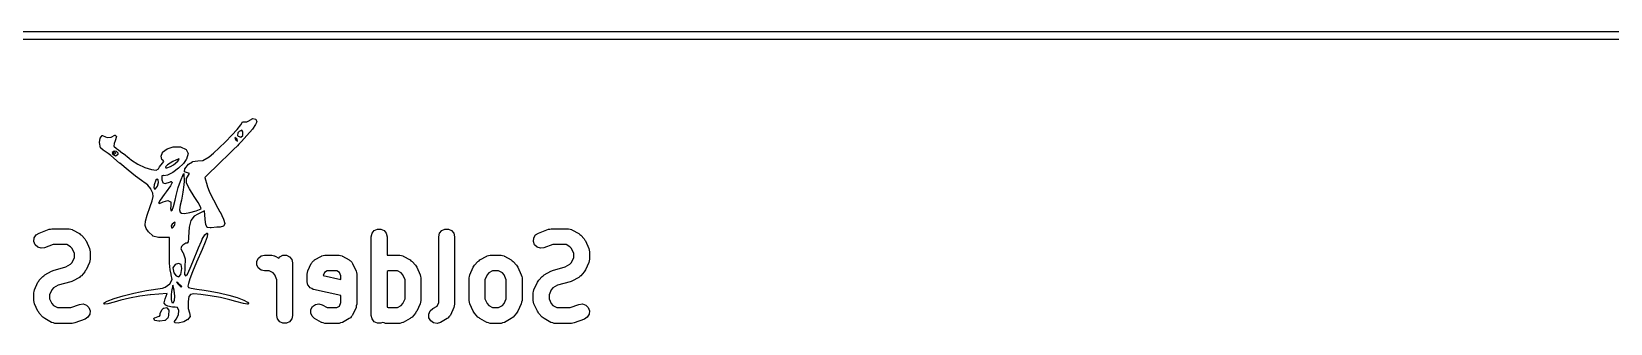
# Model space of a CAD drawing. Extents: x 68 to 230, y -98 to -51.
# Drawn here: x 150.28 to 190.39, y -58.6 to -51.2 of the extents above; entities that cross this region are included whole.
import ezdxf

# ---------------------------------------------------------------- set-up
doc = ezdxf.new("R2010")
doc.units = 0
doc.layers.add('BLACK', color=7, linetype='CONTINUOUS')

msp = doc.modelspace()

# ---------------------------------------------------------------- linework, layer by layer
at = {"layer": 'BLACK', "linetype": 'CONTINUOUS'}
for p, q in [((147.2, -51.2), (152.7, -51.2)), ((152.7, -51.2), (223.7, -51.2)), ((152.7, -51.4), (147.2, -51.4)), ((223.7, -51.4), (152.7, -51.4)), ((155.371, -53.83), (155.506, -53.6817)), ((155.506, -53.6817), (155.601, -53.5676)), ((155.558, -53.7333), (155.526, -53.7704)), ((155.622, -53.7052), (155.558, -53.7333)), ((155.601, -53.5676), (155.636, -53.5068)), ((155.652, -53.7462), (155.622, -53.7052)), ((155.636, -53.5068), (155.645, -53.4885)), ((155.645, -53.4885), (155.646, -53.4879)), ((155.646, -53.4871), (155.647, -53.4867)), ((155.646, -53.4879), (155.646, -53.4871)), ((155.647, -53.4867), (155.648, -53.486)), ((155.648, -53.486), (155.649, -53.486)), ((155.649, -53.486), (155.65, -53.4857)), ((155.65, -53.4857), (155.715, -53.4867)), ((155.715, -53.4867), (155.715, -53.4869)), ((155.715, -53.4869), (155.715, -53.4868)), ((155.715, -53.4868), (155.75, -53.4932)), ((155.75, -53.4932), (155.82, -53.4597)), ((155.893, -53.6719), (155.755, -53.8344)), ((155.82, -53.4597), (155.827, -53.4503)), ((155.827, -53.4497), (155.828, -53.4488)), ((155.827, -53.4503), (155.827, -53.4497)), ((155.828, -53.4488), (155.902, -53.4051)), ((155.973, -53.5615), (155.893, -53.6716)), ((155.893, -53.6716), (155.893, -53.6717)), ((155.893, -53.6717), (155.893, -53.6719)), ((155.902, -53.4051), (155.903, -53.4049)), ((155.903, -53.4049), (155.905, -53.4045)), ((155.905, -53.4045), (155.977, -53.4193)), ((156.004, -53.4922), (155.973, -53.5607)), ((155.973, -53.5607), (155.973, -53.561)), ((155.973, -53.561), (155.973, -53.5615)), ((155.977, -53.4193), (155.978, -53.4196)), ((155.978, -53.4196), (155.979, -53.4196)), ((155.979, -53.4196), (155.979, -53.4206)), ((155.979, -53.4206), (155.981, -53.4214)), ((155.981, -53.4214), (155.981, -53.422)), ((155.981, -53.422), (155.981, -53.4225)), ((155.981, -53.4225), (156.005, -53.4885)), ((156.005, -53.4903), (156.004, -53.4922)), ((156.005, -53.4885), (156.005, -53.4903)), ((152.006, -54.0147), (152.026, -53.9062)), ((152.006, -54.0157), (152.006, -54.0147)), ((152.006, -54.0166), (152.006, -54.0157)), ((152.033, -54.1501), (152.006, -54.0166)), ((152.026, -53.9062), (152.027, -53.9053)), ((152.027, -53.9041), (152.078, -53.8381)), ((152.027, -53.9053), (152.027, -53.9041)), ((152.078, -53.8381), (152.079, -53.8375)), ((152.079, -53.8375), (152.08, -53.8366)), ((152.08, -53.8365), (152.081, -53.8362)), ((152.08, -53.8366), (152.08, -53.8365)), ((152.081, -53.8362), (152.082, -53.8365)), ((152.082, -53.8365), (152.084, -53.8365)), ((152.084, -53.8365), (152.163, -53.8681)), ((152.163, -53.8681), (152.164, -53.8684)), ((152.164, -53.8684), (152.164, -53.8684)), ((152.164, -53.8684), (152.203, -53.8908)), ((152.203, -53.8908), (152.307, -53.8763)), ((152.307, -53.8763), (152.4, -53.8309)), ((152.378, -54.0364), (152.374, -54.1111)), ((152.374, -54.1111), (152.437, -54.1653)), ((152.404, -53.9727), (152.378, -54.0364)), ((152.4, -53.8309), (152.401, -53.8308)), ((152.401, -53.8308), (152.402, -53.8304)), ((152.402, -53.8304), (152.403, -53.8307)), ((152.403, -53.8307), (152.404, -53.8307)), ((152.404, -53.8307), (152.405, -53.8313)), ((152.439, -53.8642), (152.404, -53.9724)), ((152.404, -53.9724), (152.404, -53.9725)), ((152.404, -53.9725), (152.404, -53.9727)), ((152.405, -53.8313), (152.406, -53.8316)), ((152.406, -53.8316), (152.438, -53.8588)), ((152.438, -53.8588), (152.438, -53.8597)), ((152.438, -53.8597), (152.439, -53.8603)), ((152.439, -53.8603), (152.439, -53.8613)), ((152.439, -53.8613), (152.44, -53.8622)), ((152.44, -53.8622), (152.439, -53.8632)), ((152.439, -53.8632), (152.439, -53.8642)), ((153.726, -54.1744), (153.883, -54.1234)), ((153.883, -54.1234), (153.884, -54.1235)), ((153.884, -54.1235), (153.885, -54.1232)), ((153.885, -54.1232), (154.054, -54.1246)), ((154.054, -54.1246), (154.054, -54.1248)), ((154.054, -54.1248), (154.055, -54.1247)), ((154.055, -54.1247), (154.064, -54.1266)), ((154.064, -54.1266), (154.064, -54.1268)), ((154.064, -54.1268), (154.065, -54.1268)), ((154.065, -54.1268), (154.209, -54.1879)), ((155.053, -54.1524), (155.214, -53.9933)), ((155.214, -53.9933), (155.371, -53.83)), ((155.514, -54.0971), (155.413, -54.1953)), ((155.494, -53.9241), (155.448, -53.8892)), ((155.448, -53.8892), (155.448, -53.8895)), ((155.448, -53.8895), (155.46, -53.9341)), ((155.46, -53.9341), (155.47, -53.9484)), ((155.47, -53.9484), (155.515, -53.9833)), ((155.504, -53.9384), (155.494, -53.9241)), ((155.516, -53.983), (155.504, -53.9384)), ((155.55, -54.0606), (155.514, -54.097)), ((155.514, -54.097), (155.514, -54.097)), ((155.514, -54.097), (155.514, -54.0971)), ((155.515, -53.9833), (155.516, -53.983)), ((155.526, -53.7704), (155.517, -53.835)), ((155.517, -53.835), (155.535, -53.8574)), ((155.535, -53.8574), (155.602, -53.8781)), ((155.615, -53.9891), (155.55, -54.0604)), ((155.55, -54.0604), (155.55, -54.0605)), ((155.55, -54.0605), (155.55, -54.0606)), ((155.602, -53.8781), (155.653, -53.8343)), ((155.75, -53.8399), (155.615, -53.9891)), ((155.615, -53.9891), (155.615, -53.9891)), ((155.653, -53.8343), (155.652, -53.7462)), ((155.755, -53.8346), (155.75, -53.8399)), ((155.75, -53.8399), (155.75, -53.8399)), ((155.755, -53.8344), (155.755, -53.8345)), ((155.755, -53.8345), (155.755, -53.8346)), ((152.034, -54.1515), (152.033, -54.1501)), ((152.035, -54.1529), (152.034, -54.1515)), ((152.099, -54.2087), (152.035, -54.1529)), ((152.1, -54.2088), (152.099, -54.2087)), ((152.1, -54.2091), (152.1, -54.2088)), ((152.23, -54.2925), (152.1, -54.2091)), ((152.294, -54.3425), (152.23, -54.2925)), ((152.521, -54.5366), (152.294, -54.3425)), ((152.382, -54.2334), (152.333, -54.2665)), ((152.333, -54.2665), (152.348, -54.3222)), ((152.348, -54.3222), (152.412, -54.3524)), ((152.355, -54.2802), (152.356, -54.2767)), ((152.356, -54.2837), (152.355, -54.2802)), ((152.356, -54.2767), (152.383, -54.2502)), ((152.383, -54.3102), (152.356, -54.2837)), ((152.356, -54.2837), (152.356, -54.2837)), ((152.438, -54.2399), (152.382, -54.2334)), ((152.383, -54.2502), (152.386, -54.2487)), ((152.386, -54.3117), (152.383, -54.3102)), ((152.383, -54.3102), (152.383, -54.3102)), ((152.386, -54.2487), (152.39, -54.2502)), ((152.39, -54.3102), (152.386, -54.3117)), ((152.39, -54.2502), (152.39, -54.2502)), ((152.39, -54.2502), (152.39, -54.2502)), ((152.39, -54.2502), (152.416, -54.2767)), ((152.416, -54.2837), (152.39, -54.3102)), ((152.412, -54.3524), (152.484, -54.3091)), ((152.416, -54.2767), (152.418, -54.2802)), ((152.417, -54.282), (152.416, -54.2837)), ((152.418, -54.2802), (152.417, -54.282)), ((152.437, -54.1653), (152.489, -54.1997)), ((152.487, -54.2868), (152.438, -54.2399)), ((152.484, -54.3091), (152.487, -54.2868)), ((152.489, -54.1997), (152.489, -54.1999)), ((152.489, -54.1999), (152.489, -54.1999)), ((152.489, -54.1999), (152.597, -54.281)), ((152.522, -54.5366), (152.521, -54.5366)), ((152.521, -54.5366), (152.521, -54.5366)), ((152.738, -54.716), (152.522, -54.5366)), ((152.597, -54.281), (152.615, -54.295)), ((152.615, -54.295), (152.615, -54.2951)), ((152.615, -54.2951), (152.616, -54.2951)), ((152.616, -54.2951), (152.76, -54.413)), ((152.76, -54.413), (152.819, -54.4592)), ((152.819, -54.4592), (152.986, -54.5636)), ((153.533, -54.635), (153.608, -54.5408)), ((153.572, -54.3591), (153.609, -54.2646)), ((153.572, -54.3607), (153.572, -54.3591)), ((153.572, -54.3623), (153.572, -54.3607)), ((153.596, -54.4475), (153.572, -54.3623)), ((153.597, -54.449), (153.596, -54.4475)), ((153.598, -54.4505), (153.597, -54.449)), ((153.63, -54.469), (153.598, -54.4505)), ((153.608, -54.5408), (153.642, -54.4943)), ((153.609, -54.2646), (153.61, -54.2637)), ((153.61, -54.2637), (153.611, -54.2625)), ((153.611, -54.2625), (153.724, -54.1752)), ((153.642, -54.4943), (153.63, -54.469)), ((153.724, -54.1752), (153.725, -54.1749)), ((153.725, -54.1749), (153.726, -54.1744)), ((153.868, -54.5), (153.734, -54.5806)), ((154.025, -54.4249), (153.868, -54.5)), ((153.887, -54.5824), (153.998, -54.4858)), ((153.998, -54.4858), (154.033, -54.4337)), ((154.143, -54.5438), (154.018, -54.6656)), ((154.033, -54.4337), (154.025, -54.4249)), ((154.144, -54.5434), (154.143, -54.5438)), ((154.212, -54.4487), (154.144, -54.5432)), ((154.144, -54.5432), (154.144, -54.5434)), ((154.209, -54.1879), (154.21, -54.1892)), ((154.21, -54.1892), (154.212, -54.1904)), ((154.212, -54.1904), (154.259, -54.2938)), ((154.213, -54.4473), (154.212, -54.4479)), ((154.212, -54.4479), (154.212, -54.4487)), ((154.217, -54.4347), (154.213, -54.4473)), ((154.26, -54.2974), (154.217, -54.4347)), ((154.259, -54.2938), (154.259, -54.2956)), ((154.259, -54.2956), (154.26, -54.2974)), ((154.274, -54.5666), (154.37, -54.5013)), ((154.37, -54.5013), (154.371, -54.5011)), ((154.371, -54.5011), (154.372, -54.5005)), ((154.372, -54.5005), (154.506, -54.4832)), ((154.506, -54.4832), (154.634, -54.4689)), ((154.506, -54.4832), (154.506, -54.4832)), ((154.506, -54.4832), (154.506, -54.4832)), ((154.634, -54.4689), (154.795, -54.3801)), ((155.095, -54.5034), (154.681, -54.9025)), ((154.795, -54.3801), (154.907, -54.2881)), ((154.907, -54.2881), (155.053, -54.1524)), ((155.268, -54.3364), (155.095, -54.5034)), ((155.095, -54.5034), (155.095, -54.5034)), ((155.095, -54.5034), (155.095, -54.5034)), ((155.413, -54.1953), (155.268, -54.3364)), ((155.268, -54.3364), (155.268, -54.3364)), ((155.268, -54.3364), (155.268, -54.3364)), ((155.413, -54.1953), (155.413, -54.1953)), ((155.413, -54.1953), (155.413, -54.1953)), ((152.738, -54.7161), (152.738, -54.716)), ((152.927, -54.8686), (152.738, -54.7161)), ((152.738, -54.7161), (152.738, -54.7161)), ((153.075, -54.982), (152.927, -54.8686)), ((152.927, -54.8686), (152.927, -54.8686)), ((152.927, -54.8686), (152.927, -54.8686)), ((152.986, -54.5636), (153.164, -54.6468)), ((153.164, -54.6468), (153.328, -54.7)), ((153.328, -54.7), (153.45, -54.7142)), ((153.476, -54.9448), (153.442, -54.9723)), ((153.45, -54.7142), (153.508, -54.6822)), ((153.498, -54.9583), (153.476, -54.9448)), ((153.508, -54.6822), (153.532, -54.6358)), ((153.532, -54.6355), (153.533, -54.635)), ((153.532, -54.6358), (153.532, -54.6355)), ((153.593, -54.8614), (153.592, -54.9471)), ((153.592, -54.9471), (153.593, -54.9591)), ((153.639, -54.854), (153.593, -54.8614)), ((153.644, -54.8558), (153.639, -54.854)), ((153.646, -54.8558), (153.644, -54.8558)), ((153.647, -54.8561), (153.646, -54.8558)), ((153.738, -54.8437), (153.647, -54.8561)), ((153.734, -54.5806), (153.688, -54.6343)), ((153.688, -54.6343), (153.69, -54.6613)), ((153.69, -54.6613), (153.718, -54.66)), ((153.718, -54.66), (153.814, -54.6222)), ((153.739, -54.8432), (153.738, -54.8437)), ((153.74, -54.8431), (153.739, -54.8432)), ((153.873, -54.773), (153.74, -54.8431)), ((153.814, -54.6222), (153.887, -54.5824)), ((154.017, -54.666), (153.873, -54.7726)), ((153.873, -54.7726), (153.873, -54.7727)), ((153.873, -54.7727), (153.873, -54.773)), ((154.018, -54.6656), (154.017, -54.6657)), ((154.017, -54.6657), (154.017, -54.666)), ((154.065, -54.9926), (154.146, -54.8074)), ((154.146, -54.8067), (154.147, -54.8059)), ((154.146, -54.8074), (154.146, -54.8067)), ((154.147, -54.8059), (154.148, -54.8055)), ((154.148, -54.8055), (154.148, -54.8047)), ((154.148, -54.8047), (154.149, -54.8047)), ((154.149, -54.8047), (154.15, -54.8044)), ((154.15, -54.8044), (154.151, -54.8048)), ((154.151, -54.8048), (154.152, -54.8048)), ((154.152, -54.8048), (154.153, -54.8055)), ((154.153, -54.8055), (154.154, -54.8058)), ((154.154, -54.8058), (154.154, -54.8068)), ((154.154, -54.8068), (154.155, -54.8075)), ((154.155, -54.8075), (154.155, -54.8085)), ((154.155, -54.8085), (154.155, -54.8093)), ((154.155, -54.8093), (154.158, -54.9945)), ((154.165, -54.7572), (154.174, -54.6843)), ((154.166, -54.7586), (154.165, -54.7572)), ((154.166, -54.7601), (154.166, -54.7586)), ((154.166, -54.7604), (154.166, -54.7601)), ((154.166, -54.7609), (154.166, -54.7604)), ((154.168, -54.7616), (154.166, -54.7609)), ((154.169, -54.7626), (154.168, -54.7616)), ((154.247, -54.7877), (154.169, -54.7626)), ((154.174, -54.6843), (154.175, -54.683)), ((154.175, -54.6816), (154.274, -54.5675)), ((154.175, -54.683), (154.175, -54.6816)), ((154.217, -54.9325), (154.218, -54.9311)), ((154.223, -55.0412), (154.217, -54.9325)), ((154.218, -54.9297), (154.271, -54.8438)), ((154.218, -54.9311), (154.218, -54.9297)), ((154.248, -54.7878), (154.247, -54.7877)), ((154.247, -54.7877), (154.247, -54.7877)), ((154.299, -54.8004), (154.248, -54.7878)), ((154.271, -54.8437), (154.299, -54.8004)), ((154.271, -54.8438), (154.271, -54.8437)), ((154.271, -54.8438), (154.271, -54.8438)), ((154.274, -54.5672), (154.274, -54.5666)), ((154.274, -54.5675), (154.274, -54.5672)), ((154.681, -54.9025), (154.741, -55.1031)), ((153.075, -54.9821), (153.075, -54.982)), ((153.075, -54.982), (153.075, -54.982)), ((153.166, -55.0441), (153.075, -54.9821)), ((153.167, -55.0442), (153.166, -55.0441)), ((153.167, -55.0445), (153.167, -55.0442)), ((153.185, -55.0522), (153.167, -55.0445)), ((153.238, -55.093), (153.185, -55.0522)), ((153.309, -55.193), (153.238, -55.093)), ((153.315, -55.2027), (153.309, -55.193)), ((153.361, -55.2966), (153.315, -55.2027)), ((153.372, -55.3804), (153.361, -55.2966)), ((153.399, -55.0885), (153.388, -55.1629)), ((153.388, -55.1629), (153.413, -55.2002)), ((153.442, -54.9723), (153.399, -55.0885)), ((153.413, -55.2002), (153.431, -55.1936)), ((153.431, -55.1936), (153.481, -55.1242)), ((153.481, -55.1242), (153.509, -55.027)), ((153.509, -55.027), (153.498, -54.9583)), ((153.648, -55.3327), (153.546, -55.4784)), ((153.593, -54.9591), (153.616, -55.0257)), ((153.616, -55.0257), (153.616, -55.0257)), ((153.616, -55.0257), (153.62, -55.0373)), ((153.62, -55.0373), (153.681, -55.0519)), ((153.699, -55.2649), (153.648, -55.3327)), ((153.681, -55.0519), (153.809, -55.0109)), ((153.81, -55.1116), (153.699, -55.2648)), ((153.699, -55.2648), (153.699, -55.2648)), ((153.699, -55.2648), (153.699, -55.2649)), ((153.809, -55.0109), (153.821, -55.0069)), ((153.852, -55.0296), (153.81, -55.1109)), ((153.81, -55.1109), (153.81, -55.1112)), ((153.81, -55.1112), (153.81, -55.1116)), ((153.821, -55.0069), (153.822, -55.0069)), ((153.822, -55.0069), (153.822, -55.0067)), ((153.822, -55.0067), (153.824, -55.007)), ((153.824, -55.007), (153.825, -55.0072)), ((153.825, -55.0072), (153.825, -55.0074)), ((153.825, -55.0074), (153.826, -55.0074)), ((153.826, -55.0074), (153.85, -55.0231)), ((153.85, -55.0231), (153.851, -55.0245)), ((153.851, -55.0245), (153.852, -55.0258)), ((153.852, -55.0258), (153.852, -55.026)), ((153.852, -55.026), (153.852, -55.0262)), ((153.852, -55.0262), (153.852, -55.0279)), ((153.852, -55.0279), (153.852, -55.0296)), ((153.953, -55.3602), (154.008, -55.1537)), ((154.008, -55.1534), (154.065, -54.9929)), ((154.008, -55.1536), (154.008, -55.1534)), ((154.008, -55.1537), (154.008, -55.1536)), ((154.065, -54.9928), (154.065, -54.9926)), ((154.065, -54.9929), (154.065, -54.9928)), ((154.128, -55.2785), (154.088, -55.4815)), ((154.153, -55.0852), (154.128, -55.2781)), ((154.128, -55.2781), (154.128, -55.2783)), ((154.128, -55.2783), (154.128, -55.2785)), ((154.158, -54.9948), (154.153, -55.0848)), ((154.153, -55.0848), (154.153, -55.085)), ((154.153, -55.085), (154.153, -55.0852)), ((154.158, -54.9945), (154.157, -54.9947)), ((154.157, -54.9947), (154.158, -54.9948)), ((154.223, -55.0421), (154.223, -55.0412)), ((154.223, -55.043), (154.223, -55.0421)), ((154.292, -55.1929), (154.223, -55.043)), ((154.292, -55.1932), (154.292, -55.1929)), ((154.292, -55.1935), (154.292, -55.1932)), ((154.416, -55.3839), (154.292, -55.1935)), ((154.741, -55.1031), (154.745, -55.117)), ((154.745, -55.117), (154.807, -55.271)), ((154.807, -55.271), (154.904, -55.4708)), ((153.219, -55.8593), (153.298, -55.6349)), ((153.298, -55.6349), (153.347, -55.4937)), ((153.298, -55.6349), (153.298, -55.6349)), ((153.347, -55.4937), (153.372, -55.3804)), ((153.546, -55.4784), (153.512, -55.5499)), ((153.512, -55.5499), (153.534, -55.5608)), ((153.534, -55.5608), (153.624, -55.521)), ((153.624, -55.521), (153.625, -55.5208)), ((153.624, -55.521), (153.624, -55.521)), ((153.625, -55.5208), (153.741, -55.4862)), ((153.741, -55.4862), (153.742, -55.4864)), ((153.742, -55.4864), (153.744, -55.4865)), ((153.744, -55.4865), (153.816, -55.5234)), ((153.82, -55.6304), (153.811, -55.6876)), ((153.811, -55.6876), (153.833, -55.7471)), ((153.816, -55.5234), (153.817, -55.524)), ((153.817, -55.524), (153.818, -55.5243)), ((153.818, -55.5243), (153.818, -55.5254)), ((153.818, -55.5254), (153.819, -55.5263)), ((153.819, -55.5263), (153.819, -55.5271)), ((153.819, -55.5271), (153.819, -55.5278)), ((153.819, -55.5278), (153.82, -55.6295)), ((153.82, -55.6295), (153.82, -55.6299)), ((153.82, -55.6299), (153.82, -55.6304)), ((153.833, -55.7471), (153.853, -55.7327)), ((153.853, -55.7327), (153.891, -55.6363)), ((153.891, -55.6363), (153.928, -55.4806)), ((153.928, -55.4806), (153.953, -55.3604)), ((153.953, -55.3603), (153.953, -55.3602)), ((153.953, -55.3604), (153.953, -55.3603)), ((154.06, -55.6047), (154.042, -55.7222)), ((154.042, -55.7222), (154.054, -55.7802)), ((154.088, -55.4817), (154.06, -55.6047)), ((154.088, -55.4815), (154.088, -55.4816)), ((154.088, -55.4816), (154.088, -55.4817)), ((154.307, -55.7912), (154.464, -55.7489)), ((154.416, -55.384), (154.416, -55.3839)), ((154.416, -55.3839), (154.416, -55.3839)), ((154.515, -55.5345), (154.416, -55.384)), ((154.464, -55.7489), (154.588, -55.6971)), ((154.678, -55.7476), (154.507, -55.8288)), ((154.577, -55.6478), (154.515, -55.5345)), ((154.588, -55.6971), (154.577, -55.6478)), ((154.693, -55.9629), (154.678, -55.7476)), ((154.904, -55.4708), (155.015, -55.6768)), ((155.015, -55.6768), (155.015, -55.6768)), ((155.015, -55.6768), (155.07, -55.7748)), ((153.17, -56.1149), (153.177, -56.0117)), ((153.17, -56.1158), (153.17, -56.1149)), ((153.17, -56.1168), (153.17, -56.1158)), ((153.196, -56.1974), (153.17, -56.1168)), ((153.177, -56.0107), (153.219, -55.8596)), ((153.177, -56.0112), (153.177, -56.0107)), ((153.177, -56.0117), (153.177, -56.0112)), ((153.219, -55.8595), (153.219, -55.8593)), ((153.219, -55.8596), (153.219, -55.8595)), ((153.859, -56.0853), (153.832, -56.1275)), ((153.832, -56.1275), (153.84, -56.1774)), ((153.92, -56.0346), (153.859, -56.0853)), ((153.865, -56.1788), (153.912, -56.122)), ((153.912, -56.122), (153.931, -56.0612)), ((153.931, -56.0612), (153.92, -56.0346)), ((154.054, -55.7802), (154.095, -55.8078)), ((154.095, -55.8078), (154.165, -55.8126)), ((154.165, -55.8126), (154.307, -55.7912)), ((154.31, -56.0623), (154.283, -56.1634)), ((154.328, -55.9955), (154.31, -56.0623)), ((154.415, -55.8852), (154.328, -55.9955)), ((154.507, -55.8288), (154.415, -55.8852)), ((154.693, -55.963), (154.693, -55.9629)), ((154.693, -55.9632), (154.693, -55.963)), ((154.71, -56.103), (154.693, -55.9632)), ((154.71, -56.1039), (154.71, -56.103)), ((154.71, -56.1049), (154.71, -56.1039)), ((154.745, -56.166), (154.71, -56.1049)), ((155.07, -55.7748), (155.07, -55.7749)), ((155.07, -55.7749), (155.071, -55.775)), ((155.071, -55.775), (155.161, -55.9572)), ((155.158, -56.1399), (155.072, -56.1589)), ((155.16, -56.1386), (155.158, -56.1397)), ((155.158, -56.1397), (155.158, -56.1397)), ((155.158, -56.1397), (155.158, -56.1399)), ((155.161, -56.1377), (155.16, -56.1386)), ((155.161, -55.9572), (155.161, -55.9577)), ((155.161, -55.9577), (155.161, -55.9582)), ((155.161, -55.9582), (155.191, -56.0731)), ((155.19, -56.0766), (155.161, -56.1372)), ((155.161, -56.1372), (155.161, -56.1374)), ((155.161, -56.1374), (155.161, -56.1377)), ((155.191, -56.0731), (155.19, -56.0748)), ((155.19, -56.0748), (155.19, -56.0766)), ((150.345, -56.5258), (150.353, -56.4373)), ((150.375, -56.6093), (150.345, -56.5258)), ((150.353, -56.4373), (150.399, -56.3611)), ((150.399, -56.3611), (150.473, -56.3124)), ((150.473, -56.3124), (150.731, -56.2171)), ((150.731, -56.2171), (150.766, -56.2126)), ((150.766, -56.2126), (150.8, -56.2048)), ((150.8, -56.2048), (151.229, -56.2048)), ((151.229, -56.2048), (151.235, -56.2061)), ((151.235, -56.2061), (151.24, -56.2051)), ((151.24, -56.2051), (151.278, -56.216)), ((151.278, -56.216), (151.316, -56.2247)), ((151.316, -56.2247), (151.32, -56.2283)), ((151.32, -56.2283), (151.326, -56.2299)), ((151.326, -56.2299), (151.497, -56.3253)), ((151.497, -56.3253), (151.522, -56.3473)), ((151.522, -56.3473), (151.549, -56.3662)), ((151.549, -56.3662), (151.635, -56.4617)), ((151.635, -56.4617), (151.65, -56.4886)), ((151.65, -56.4886), (151.668, -56.5132)), ((151.668, -56.5132), (151.754, -56.704)), ((153.197, -56.198), (153.196, -56.1974)), ((153.197, -56.1987), (153.197, -56.198)), ((153.255, -56.2818), (153.197, -56.1987)), ((153.256, -56.2821), (153.255, -56.2818)), ((153.256, -56.2826), (153.256, -56.2821)), ((153.366, -56.3859), (153.256, -56.2826)), ((153.367, -56.3864), (153.366, -56.3859)), ((153.368, -56.3871), (153.367, -56.3864)), ((153.509, -56.4257), (153.368, -56.3871)), ((153.51, -56.4258), (153.509, -56.4256)), ((153.509, -56.4256), (153.509, -56.4257)), ((153.58, -56.4283), (153.51, -56.4258)), ((153.581, -56.4283), (153.58, -56.4283)), ((153.58, -56.4283), (153.58, -56.4283)), ((153.783, -56.4283), (153.581, -56.4283)), ((153.784, -56.8599), (153.783, -56.4283)), ((153.84, -56.1774), (153.865, -56.1788)), ((154.257, -56.5465), (154.236, -56.5703)), ((154.258, -56.5438), (154.257, -56.5451)), ((154.257, -56.5451), (154.257, -56.5465)), ((154.269, -56.4436), (154.258, -56.5438)), ((154.27, -56.4125), (154.269, -56.4431)), ((154.269, -56.4431), (154.269, -56.4433)), ((154.269, -56.4433), (154.269, -56.4436)), ((154.283, -56.1634), (154.27, -56.4125)), ((154.528, -56.6907), (154.6, -56.5141)), ((154.6, -56.514), (154.618, -56.4714)), ((154.6, -56.5141), (154.6, -56.514)), ((154.6, -56.514), (154.6, -56.514)), ((154.697, -56.5444), (154.616, -56.7254)), ((154.618, -56.4709), (154.681, -56.3597)), ((154.618, -56.4712), (154.618, -56.4709)), ((154.618, -56.4714), (154.618, -56.4712)), ((154.681, -56.3597), (154.682, -56.3591)), ((154.682, -56.3583), (154.734, -56.3137)), ((154.682, -56.3591), (154.682, -56.3583)), ((154.746, -56.4107), (154.697, -56.5441)), ((154.697, -56.5441), (154.697, -56.5443)), ((154.697, -56.5443), (154.697, -56.5444)), ((154.734, -56.3137), (154.736, -56.3132)), ((154.736, -56.3132), (154.737, -56.3125)), ((154.737, -56.3125), (154.738, -56.3126)), ((154.738, -56.3126), (154.738, -56.3125)), ((154.738, -56.3125), (154.739, -56.3133)), ((154.739, -56.3133), (154.741, -56.3138)), ((154.741, -56.3138), (154.753, -56.3253)), ((154.746, -56.1662), (154.745, -56.166)), ((154.746, -56.1666), (154.746, -56.1662)), ((154.747, -56.1674), (154.746, -56.1666)), ((154.755, -56.3296), (154.746, -56.4096)), ((154.746, -56.4096), (154.746, -56.4101)), ((154.746, -56.4101), (154.746, -56.4107)), ((154.748, -56.1683), (154.747, -56.1674)), ((154.749, -56.1683), (154.748, -56.1683)), ((154.749, -56.1685), (154.749, -56.1683)), ((154.822, -56.1779), (154.749, -56.1685)), ((154.753, -56.3253), (154.754, -56.3257)), ((154.754, -56.3257), (154.754, -56.3259)), ((154.754, -56.3259), (154.754, -56.3274)), ((154.754, -56.3274), (154.755, -56.3288)), ((154.755, -56.3288), (154.755, -56.3292)), ((154.755, -56.3292), (154.755, -56.3296)), ((154.823, -56.1777), (154.822, -56.1779)), ((154.847, -56.1756), (154.823, -56.1779)), ((154.823, -56.1779), (154.823, -56.1777)), ((154.989, -56.1632), (154.847, -56.1756)), ((154.847, -56.1756), (154.847, -56.1756)), ((155.071, -56.159), (154.989, -56.1632)), ((155.072, -56.1589), (155.071, -56.1588)), ((155.071, -56.1588), (155.071, -56.159)), ((158.914, -56.4044), (158.934, -56.3177)), ((158.914, -58.4048), (158.914, -56.4044)), ((158.934, -56.3177), (158.99, -56.2482)), ((158.99, -56.2482), (159.07, -56.2097)), ((159.07, -56.2097), (159.159, -56.2098)), ((159.159, -56.2098), (159.239, -56.2485)), ((159.239, -56.2485), (159.294, -56.318)), ((159.294, -56.318), (159.314, -56.4048)), ((159.314, -56.4048), (159.314, -56.8714)), ((160.629, -56.4044), (160.649, -56.3177)), ((160.629, -58.0761), (160.629, -56.4044)), ((160.649, -56.3177), (160.704, -56.2482)), ((160.704, -56.2482), (160.784, -56.2097)), ((160.784, -56.2097), (160.873, -56.2098)), ((160.873, -56.2098), (160.953, -56.2485)), ((160.953, -56.2485), (161.009, -56.318)), ((161.009, -56.318), (161.029, -56.4048)), ((161.029, -56.4048), (161.029, -58.1194)), ((163.03, -56.5258), (163.039, -56.4373)), ((163.061, -56.6093), (163.03, -56.5258)), ((163.039, -56.4373), (163.085, -56.3611)), ((163.085, -56.3611), (163.159, -56.3124)), ((163.159, -56.3124), (163.417, -56.2171)), ((163.417, -56.2171), (163.451, -56.2126)), ((163.451, -56.2126), (163.486, -56.2048)), ((163.486, -56.2048), (163.915, -56.2048)), ((163.915, -56.2048), (163.92, -56.2061)), ((163.92, -56.2061), (163.926, -56.2051)), ((163.926, -56.2051), (163.963, -56.216)), ((163.963, -56.216), (164.001, -56.2247)), ((164.001, -56.2247), (164.006, -56.2283)), ((164.006, -56.2283), (164.011, -56.2299)), ((164.011, -56.2299), (164.183, -56.3253)), ((164.183, -56.3253), (164.208, -56.3473)), ((164.208, -56.3473), (164.234, -56.3662)), ((164.234, -56.3662), (164.32, -56.4617)), ((164.32, -56.4617), (164.335, -56.4886)), ((164.335, -56.4886), (164.354, -56.5132)), ((164.354, -56.5132), (164.44, -56.704)), ((150.439, -56.6711), (150.375, -56.6093)), ((150.524, -56.6991), (150.439, -56.6711)), ((150.612, -56.6877), (150.524, -56.6991)), ((150.836, -56.6048), (150.612, -56.6877)), ((151.177, -56.6048), (150.836, -56.6048)), ((151.274, -56.6586), (151.177, -56.6048)), ((151.316, -56.7058), (151.274, -56.6586)), ((151.371, -56.8286), (151.316, -56.7058)), ((151.316, -57.0561), (151.371, -56.9333)), ((151.371, -56.9333), (151.371, -56.8286)), ((151.754, -56.704), (151.762, -56.745)), ((151.762, -56.745), (151.771, -56.7857)), ((151.771, -56.7857), (151.771, -56.9765)), ((153.784, -56.86), (153.784, -56.8599)), ((153.79, -57.0721), (153.784, -56.86)), ((153.784, -56.86), (153.784, -56.86)), ((154.093, -56.6509), (154.077, -56.7141)), ((154.077, -56.7141), (154.126, -56.8091)), ((154.124, -56.6163), (154.093, -56.6509)), ((154.198, -56.5682), (154.124, -56.6163)), ((154.126, -56.8091), (154.13, -56.8158)), ((154.13, -56.8158), (154.13, -56.8164)), ((154.13, -56.8164), (154.131, -56.8169)), ((154.131, -56.8169), (154.181, -56.968)), ((154.231, -56.5719), (154.198, -56.5682)), ((154.232, -56.5718), (154.231, -56.5719)), ((154.233, -56.5713), (154.232, -56.572)), ((154.232, -56.572), (154.232, -56.5718)), ((154.235, -56.5709), (154.233, -56.5713)), ((154.236, -56.5703), (154.235, -56.5705)), ((154.235, -56.5705), (154.235, -56.5709)), ((154.377, -57.0404), (154.45, -56.8711)), ((154.45, -56.8711), (154.456, -56.857)), ((154.45, -56.8711), (154.45, -56.8711)), ((154.45, -56.8711), (154.45, -56.8711)), ((154.456, -56.857), (154.528, -56.6907)), ((154.616, -56.7254), (154.473, -57.0528)), ((156.005, -57.0268), (156.044, -56.9467)), ((156.044, -56.9467), (156.113, -56.8912)), ((156.113, -56.8912), (156.2, -56.8714)), ((156.2, -56.8714), (156.372, -56.8714)), ((156.372, -56.8714), (156.377, -56.8727)), ((156.377, -56.8727), (156.383, -56.8718)), ((156.383, -56.8718), (156.421, -56.8826)), ((156.421, -56.8826), (156.458, -56.8914)), ((156.458, -56.8914), (156.463, -56.895)), ((156.463, -56.895), (156.469, -56.8966)), ((156.469, -56.8966), (156.563, -56.9489)), ((156.563, -56.9489), (156.59, -56.9149)), ((156.59, -56.9149), (156.67, -56.8764)), ((156.67, -56.8764), (156.759, -56.8765)), ((156.759, -56.8765), (156.839, -56.9151)), ((156.839, -56.9151), (156.894, -56.9847)), ((157.474, -56.9918), (157.646, -56.8964)), ((157.646, -56.8964), (157.652, -56.8948)), ((157.652, -56.8948), (157.656, -56.8912)), ((157.656, -56.8912), (157.694, -56.8826)), ((157.694, -56.8826), (157.732, -56.8717)), ((157.732, -56.8717), (157.737, -56.8727)), ((157.737, -56.8727), (157.743, -56.8714)), ((157.743, -56.8714), (158.086, -56.8714)), ((158.086, -56.8714), (158.092, -56.8727)), ((158.092, -56.8727), (158.097, -56.8718)), ((158.097, -56.8718), (158.135, -56.8826)), ((158.135, -56.8826), (158.173, -56.8914)), ((158.173, -56.8914), (158.177, -56.895)), ((158.177, -56.895), (158.183, -56.8966)), ((158.183, -56.8966), (158.355, -56.992)), ((159.314, -56.8714), (159.629, -56.8714)), ((159.629, -56.8714), (159.635, -56.8727)), ((159.635, -56.8727), (159.64, -56.8718)), ((159.64, -56.8718), (159.678, -56.8826)), ((159.678, -56.8826), (159.716, -56.8914)), ((159.716, -56.8914), (159.72, -56.895)), ((159.72, -56.895), (159.726, -56.8966)), ((159.726, -56.8966), (159.897, -56.992)), ((161.674, -56.9918), (161.846, -56.8964)), ((161.846, -56.8964), (161.852, -56.8948)), ((161.852, -56.8948), (161.856, -56.8912)), ((161.856, -56.8912), (161.894, -56.8826)), ((161.894, -56.8826), (161.932, -56.8717)), ((161.932, -56.8717), (161.937, -56.8727)), ((161.937, -56.8727), (161.943, -56.8714)), ((161.943, -56.8714), (162.2, -56.8714)), ((162.2, -56.8714), (162.206, -56.8727)), ((162.206, -56.8727), (162.212, -56.8718)), ((162.212, -56.8718), (162.249, -56.8826)), ((162.249, -56.8826), (162.287, -56.8914)), ((162.287, -56.8914), (162.292, -56.895)), ((162.292, -56.895), (162.297, -56.8966)), ((162.297, -56.8966), (162.469, -56.992)), ((163.125, -56.6711), (163.061, -56.6093)), ((163.209, -56.6991), (163.125, -56.6711)), ((163.298, -56.6877), (163.209, -56.6991)), ((163.522, -56.6048), (163.298, -56.6877)), ((163.862, -56.6048), (163.522, -56.6048)), ((163.959, -56.6586), (163.862, -56.6048)), ((164.002, -56.7058), (163.959, -56.6586)), ((164.057, -56.8286), (164.002, -56.7058)), ((164.002, -57.0561), (164.057, -56.9333)), ((164.057, -56.9333), (164.057, -56.8286)), ((164.44, -56.704), (164.448, -56.745)), ((164.448, -56.745), (164.457, -56.7857)), ((164.457, -56.7857), (164.457, -56.9765)), ((150.617, -57.3728), (150.789, -57.2774)), ((150.789, -57.2774), (150.811, -57.2709)), ((150.811, -57.2709), (150.832, -57.2597)), ((150.832, -57.2597), (151.152, -57.1708)), ((151.152, -57.1708), (151.274, -57.1033)), ((151.274, -57.1033), (151.316, -57.0561)), ((151.634, -57.3005), (151.548, -57.396)), ((151.649, -57.2736), (151.634, -57.3005)), ((151.668, -57.2491), (151.649, -57.2736)), ((151.754, -57.0583), (151.668, -57.2491)), ((151.762, -57.0173), (151.754, -57.0583)), ((151.771, -56.9765), (151.762, -57.0173)), ((153.79, -57.0723), (153.79, -57.0721)), ((153.79, -57.0724), (153.79, -57.0723)), ((153.805, -57.2482), (153.79, -57.0724)), ((153.805, -57.2485), (153.805, -57.2482)), ((153.805, -57.2488), (153.805, -57.2485)), ((153.826, -57.3578), (153.805, -57.2488)), ((153.932, -57.1076), (153.873, -57.1947)), ((153.873, -57.1947), (153.898, -57.3202)), ((153.898, -57.3202), (153.953, -57.3961)), ((154.013, -57.0827), (153.932, -57.1076)), ((154.08, -57.1076), (154.013, -57.0827)), ((154.079, -57.3608), (154.101, -57.2138)), ((154.101, -57.2116), (154.08, -57.1076)), ((154.101, -57.2138), (154.101, -57.2116)), ((154.174, -57.2142), (154.172, -57.3603)), ((154.175, -57.213), (154.174, -57.2142)), ((154.177, -57.189), (154.175, -57.213)), ((154.181, -56.9697), (154.177, -57.1886)), ((154.177, -57.1886), (154.177, -57.1888)), ((154.177, -57.1888), (154.177, -57.189)), ((154.181, -56.968), (154.181, -56.9689)), ((154.181, -56.9689), (154.181, -56.9697)), ((154.242, -57.3555), (154.312, -57.203)), ((154.369, -57.2999), (154.302, -57.4771)), ((154.312, -57.203), (154.377, -57.0405)), ((154.473, -57.0528), (154.369, -57.2999)), ((154.377, -57.0405), (154.377, -57.0404)), ((154.377, -57.0405), (154.377, -57.0405)), ((156.005, -57.1157), (156.005, -57.0268)), ((156.043, -57.1959), (156.005, -57.1157)), ((156.113, -57.2515), (156.043, -57.1959)), ((156.2, -57.2714), (156.113, -57.2515)), ((156.32, -57.2714), (156.2, -57.2714)), ((156.417, -57.3253), (156.32, -57.2714)), ((156.459, -57.3725), (156.417, -57.3253)), ((156.894, -56.9847), (156.914, -57.0714)), ((156.914, -57.0714), (156.914, -58.4051)), ((157.286, -57.3568), (157.295, -57.316)), ((157.295, -57.316), (157.303, -57.2751)), ((157.303, -57.2751), (157.389, -57.0843)), ((157.389, -57.0843), (157.401, -57.069)), ((157.401, -57.069), (157.408, -57.0512)), ((157.408, -57.0512), (157.427, -57.034)), ((157.427, -57.034), (157.443, -57.0134)), ((157.443, -57.0134), (157.46, -57.0046)), ((157.46, -57.0046), (157.474, -56.9918)), ((157.727, -57.3093), (157.691, -57.3884)), ((157.795, -57.2714), (157.727, -57.3093)), ((158.034, -57.2714), (157.795, -57.2714)), ((158.102, -57.3093), (158.034, -57.2714)), ((158.143, -57.4001), (158.102, -57.3093)), ((158.355, -56.992), (158.369, -57.0048)), ((158.369, -57.0048), (158.386, -57.0136)), ((158.386, -57.0136), (158.401, -57.0342)), ((158.401, -57.0342), (158.421, -57.0515)), ((158.421, -57.0515), (158.428, -57.0693)), ((158.428, -57.0693), (158.44, -57.0846)), ((158.44, -57.0846), (158.525, -57.2754)), ((158.525, -57.2754), (158.534, -57.3164)), ((158.534, -57.3164), (158.543, -57.3571)), ((159.338, -57.2714), (159.314, -57.2843)), ((159.314, -57.2843), (159.314, -58.1918)), ((159.577, -57.2714), (159.338, -57.2714)), ((159.674, -57.3253), (159.577, -57.2714)), ((159.716, -57.3725), (159.674, -57.3253)), ((159.897, -56.992), (159.922, -57.014)), ((159.922, -57.014), (159.949, -57.0329)), ((159.949, -57.0329), (160.035, -57.1284)), ((160.035, -57.1284), (160.05, -57.1553)), ((160.05, -57.1553), (160.068, -57.1798)), ((160.068, -57.1798), (160.154, -57.3706)), ((161.418, -57.3703), (161.503, -57.1795)), ((161.503, -57.1795), (161.522, -57.155)), ((161.522, -57.155), (161.537, -57.1281)), ((161.537, -57.1281), (161.623, -57.0326)), ((161.623, -57.0326), (161.65, -57.0138)), ((161.65, -57.0138), (161.674, -56.9918)), ((161.898, -57.3253), (161.855, -57.3725)), ((161.995, -57.2714), (161.898, -57.3253)), ((162.148, -57.2714), (161.995, -57.2714)), ((162.245, -57.3253), (162.148, -57.2714)), ((162.288, -57.3725), (162.245, -57.3253)), ((162.469, -56.992), (162.493, -57.014)), ((162.493, -57.014), (162.52, -57.0329)), ((162.52, -57.0329), (162.606, -57.1284)), ((162.606, -57.1284), (162.621, -57.1553)), ((162.621, -57.1553), (162.64, -57.1798)), ((162.64, -57.1798), (162.725, -57.3706)), ((163.303, -57.3728), (163.475, -57.2774)), ((163.475, -57.2774), (163.497, -57.2709)), ((163.497, -57.2709), (163.518, -57.2597)), ((163.518, -57.2597), (163.838, -57.1708)), ((163.838, -57.1708), (163.959, -57.1033)), ((163.959, -57.1033), (164.002, -57.0561)), ((164.32, -57.3005), (164.234, -57.396)), ((164.335, -57.2736), (164.32, -57.3005)), ((164.354, -57.2491), (164.335, -57.2736)), ((164.44, -57.0583), (164.354, -57.2491)), ((164.448, -57.0173), (164.44, -57.0583)), ((164.457, -56.9765), (164.448, -57.0173)), ((150.352, -57.7922), (150.36, -57.7513)), ((150.36, -57.7513), (150.446, -57.5605)), ((150.446, -57.5605), (150.465, -57.5359)), ((150.465, -57.5359), (150.48, -57.5091)), ((150.48, -57.5091), (150.566, -57.4136)), ((150.566, -57.4136), (150.593, -57.3947)), ((150.593, -57.3947), (150.617, -57.3728)), ((150.798, -57.7534), (150.743, -57.8763)), ((150.841, -57.7062), (150.798, -57.7534)), ((150.962, -57.6387), (150.841, -57.7062)), ((151.282, -57.5498), (150.962, -57.6387)), ((151.303, -57.5387), (151.282, -57.5498)), ((151.325, -57.5321), (151.303, -57.5387)), ((151.497, -57.4367), (151.325, -57.5321)), ((151.522, -57.4148), (151.497, -57.4367)), ((151.548, -57.396), (151.522, -57.4148)), ((153.207, -57.7718), (153.607, -57.7099)), ((153.607, -57.7099), (153.681, -57.6893)), ((153.681, -57.6893), (153.797, -57.6049)), ((153.797, -57.6049), (153.854, -57.4893)), ((153.826, -57.3583), (153.826, -57.3578)), ((153.826, -57.3589), (153.826, -57.3583)), ((153.832, -57.3725), (153.826, -57.3589)), ((153.854, -57.4893), (153.832, -57.3725)), ((153.875, -57.6359), (153.84, -57.799)), ((153.908, -57.7649), (153.875, -57.6359)), ((153.953, -57.3961), (154.025, -57.4218)), ((153.972, -57.5555), (153.963, -57.5511)), ((153.963, -57.5511), (153.997, -57.5977)), ((154.01, -57.5846), (153.972, -57.5555)), ((153.997, -57.5977), (154.013, -57.6178)), ((154.083, -57.6494), (154.01, -57.5846)), ((154.013, -57.6178), (154.081, -57.6829)), ((154.025, -57.4218), (154.079, -57.3608)), ((154.081, -57.6829), (154.099, -57.6719)), ((154.099, -57.6719), (154.083, -57.6494)), ((154.172, -57.3603), (154.196, -57.4021)), ((154.196, -57.4021), (154.242, -57.3555)), ((154.266, -57.5949), (154.257, -57.6628)), ((154.257, -57.6628), (154.262, -57.6711)), ((154.262, -57.6711), (154.262, -57.6711)), ((154.262, -57.6711), (154.272, -57.6913)), ((154.302, -57.4771), (154.266, -57.5949)), ((154.272, -57.6913), (154.336, -57.712)), ((154.336, -57.712), (154.481, -57.7388)), ((154.481, -57.7388), (154.666, -57.7623)), ((156.514, -57.4953), (156.459, -57.3725)), ((156.514, -58.4048), (156.514, -57.4953)), ((157.286, -57.5476), (157.286, -57.3568)), ((157.286, -57.5481), (157.286, -57.5476)), ((157.286, -57.5486), (157.286, -57.5481)), ((157.296, -57.5915), (157.286, -57.5486)), ((157.305, -57.6344), (157.296, -57.5915)), ((157.306, -57.6347), (157.305, -57.6344)), ((157.306, -57.6352), (157.306, -57.6347)), ((157.334, -57.6696), (157.306, -57.6352)), ((157.361, -57.7039), (157.334, -57.6696)), ((157.361, -57.7041), (157.361, -57.7039)), ((157.362, -57.7045), (157.361, -57.7041)), ((157.402, -57.7235), (157.362, -57.7045)), ((157.441, -57.7426), (157.402, -57.7235)), ((157.442, -57.7426), (157.441, -57.7426)), ((157.442, -57.7428), (157.442, -57.7426)), ((158.143, -57.8985), (157.442, -57.7428)), ((157.691, -57.3884), (158.143, -57.4888)), ((158.143, -57.4888), (158.143, -57.4001)), ((158.543, -57.3571), (158.543, -58.1194)), ((159.771, -57.4953), (159.716, -57.3725)), ((159.771, -57.9809), (159.771, -57.4953)), ((160.154, -57.3706), (160.162, -57.4117)), ((160.162, -57.4117), (160.171, -57.4524)), ((160.171, -57.4524), (160.171, -58.0242)), ((161.4, -57.452), (161.409, -57.4113)), ((161.4, -58.0238), (161.4, -57.452)), ((161.409, -57.4113), (161.418, -57.3703)), ((161.855, -57.3725), (161.8, -57.4953)), ((161.8, -57.4953), (161.8, -57.9809)), ((162.343, -57.4953), (162.288, -57.3725)), ((162.343, -57.9809), (162.343, -57.4953)), ((162.725, -57.3706), (162.734, -57.4116)), ((162.734, -57.4116), (162.743, -57.4524)), ((162.743, -57.4524), (162.743, -58.0242)), ((163.038, -57.7922), (163.046, -57.7513)), ((163.046, -57.7513), (163.132, -57.5605)), ((163.132, -57.5605), (163.151, -57.5359)), ((163.151, -57.5359), (163.166, -57.5091)), ((163.166, -57.5091), (163.252, -57.4136)), ((163.252, -57.4136), (163.278, -57.3947)), ((163.278, -57.3947), (163.303, -57.3728)), ((163.484, -57.7534), (163.429, -57.8763)), ((163.526, -57.7062), (163.484, -57.7534)), ((163.648, -57.6387), (163.526, -57.7062)), ((163.968, -57.5498), (163.648, -57.6387)), ((163.989, -57.5387), (163.968, -57.5498)), ((164.011, -57.5321), (163.989, -57.5387)), ((164.183, -57.4367), (164.011, -57.5321)), ((164.207, -57.4148), (164.183, -57.4367)), ((164.234, -57.396), (164.207, -57.4148)), ((150.343, -57.833), (150.352, -57.7922)), ((150.343, -58.0238), (150.343, -57.833)), ((150.352, -58.0645), (150.343, -58.0238)), ((150.36, -58.1056), (150.352, -58.0645)), ((150.446, -58.2964), (150.36, -58.1056)), ((150.743, -57.8763), (150.743, -57.9809)), ((150.743, -57.9809), (150.798, -58.1037)), ((150.798, -58.1037), (150.841, -58.1509)), ((150.841, -58.1509), (150.938, -58.2048)), ((151.278, -58.2048), (151.502, -58.1219)), ((151.502, -58.1219), (151.591, -58.1104)), ((151.591, -58.1104), (151.675, -58.1384)), ((151.675, -58.1384), (151.739, -58.2002)), ((152.122, -58.0901), (152.123, -58.0898)), ((152.122, -58.0917), (152.122, -58.0901)), ((152.122, -58.0933), (152.122, -58.0917)), ((152.129, -58.1117), (152.122, -58.0933)), ((152.123, -58.0895), (152.124, -58.0884)), ((152.123, -58.0898), (152.123, -58.0895)), ((152.124, -58.0884), (152.125, -58.0871)), ((152.125, -58.0871), (152.206, -58.0431)), ((152.13, -58.1126), (152.129, -58.1117)), ((152.131, -58.1137), (152.13, -58.1126)), ((152.132, -58.1139), (152.131, -58.1137)), ((152.132, -58.1144), (152.132, -58.1139)), ((152.133, -58.1145), (152.132, -58.1144)), ((152.135, -58.1148), (152.133, -58.1145)), ((152.223, -58.1058), (152.135, -58.1148)), ((152.206, -58.0431), (152.207, -58.0431)), ((152.207, -58.0428), (152.384, -57.9747)), ((152.207, -58.0431), (152.207, -58.0428)), ((152.385, -58.0678), (152.223, -58.1057)), ((152.223, -58.1057), (152.223, -58.1057)), ((152.223, -58.1057), (152.223, -58.1058)), ((152.384, -57.9747), (152.385, -57.9746)), ((152.384, -57.9747), (152.384, -57.9747)), ((152.385, -57.9746), (152.608, -57.9034)), ((152.55, -58.0195), (152.385, -58.0677)), ((152.385, -58.0677), (152.385, -58.0677)), ((152.385, -58.0677), (152.385, -58.0678)), ((152.767, -57.9644), (152.55, -58.0195)), ((152.608, -57.9033), (152.883, -57.8343)), ((152.608, -57.9034), (152.608, -57.9033)), ((152.608, -57.9034), (152.608, -57.9034)), ((153.034, -57.9152), (152.767, -57.9644)), ((152.883, -57.8342), (153.206, -57.7718)), ((152.883, -57.8343), (152.883, -57.8342)), ((152.883, -57.8343), (152.883, -57.8343)), ((153.294, -57.882), (153.034, -57.9152)), ((153.206, -57.7718), (153.207, -57.7718)), ((153.207, -57.7718), (153.207, -57.7718)), ((153.304, -57.8811), (153.294, -57.882)), ((153.731, -57.8439), (153.304, -57.8811)), ((153.652, -58.0843), (153.68, -57.9781)), ((153.652, -58.0845), (153.652, -58.0843)), ((153.652, -58.0847), (153.652, -58.0845)), ((153.653, -58.0864), (153.652, -58.0847)), ((153.653, -58.0881), (153.653, -58.0864)), ((153.653, -58.0882), (153.653, -58.0881)), ((153.653, -58.0884), (153.653, -58.0882)), ((153.692, -58.144), (153.653, -58.0884)), ((153.68, -57.9776), (153.731, -57.8439)), ((153.68, -57.9779), (153.68, -57.9776)), ((153.68, -57.9781), (153.68, -57.9779)), ((153.693, -58.1447), (153.692, -58.144)), ((153.694, -58.1457), (153.693, -58.1447)), ((153.747, -58.1691), (153.694, -58.1457)), ((153.84, -57.799), (153.828, -57.8805)), ((153.828, -57.8805), (153.829, -57.9986)), ((153.829, -57.9986), (153.85, -58.0739)), ((153.85, -58.0739), (153.877, -58.0863)), ((153.877, -58.0863), (153.912, -58.0224)), ((153.925, -57.9138), (153.908, -57.7649)), ((153.912, -58.0224), (153.925, -57.9138)), ((154.26, -58.0511), (154.258, -58.073)), ((154.258, -58.073), (154.264, -58.2273)), ((154.28, -57.9213), (154.26, -58.0511)), ((154.283, -57.917), (154.28, -57.9213)), ((154.324, -57.8679), (154.283, -57.917)), ((154.409, -57.8571), (154.324, -57.8679)), ((154.585, -57.87), (154.409, -57.8571)), ((154.822, -57.9038), (154.585, -57.87)), ((154.666, -57.7623), (154.666, -57.7624)), ((154.666, -57.7624), (154.666, -57.7624)), ((154.666, -57.7624), (154.821, -57.7839)), ((154.821, -57.7839), (154.821, -57.784)), ((154.821, -57.784), (154.822, -57.784)), ((154.822, -57.784), (155.052, -57.8296)), ((155.082, -57.9515), (154.822, -57.9038)), ((155.052, -57.8296), (155.052, -57.8296)), ((155.052, -57.8296), (155.053, -57.8296)), ((155.053, -57.8296), (155.291, -57.888)), ((155.322, -58.0056), (155.082, -57.9515)), ((155.291, -57.888), (155.291, -57.8881)), ((155.291, -57.8881), (155.291, -57.8881)), ((155.291, -57.8881), (155.509, -57.9517)), ((155.469, -58.0473), (155.322, -58.0056)), ((155.663, -58.104), (155.469, -58.0473)), ((155.509, -57.9517), (155.509, -57.9518)), ((155.509, -57.9518), (155.509, -57.9518)), ((155.509, -57.9518), (155.679, -58.0129)), ((155.664, -58.1042), (155.663, -58.104)), ((155.663, -58.104), (155.663, -58.104)), ((155.771, -58.1195), (155.664, -58.1042)), ((155.679, -58.0129), (155.679, -58.0132)), ((155.679, -58.0132), (155.679, -58.0133)), ((155.679, -58.0133), (155.772, -58.0643)), ((155.772, -58.1193), (155.771, -58.1195)), ((155.772, -58.0643), (155.773, -58.065)), ((155.773, -58.1194), (155.772, -58.1193)), ((155.773, -58.065), (155.774, -58.0654)), ((155.774, -58.1188), (155.773, -58.1194)), ((155.774, -58.0654), (155.791, -58.0848)), ((155.775, -58.1177), (155.774, -58.1186)), ((155.774, -58.1186), (155.774, -58.1188)), ((155.776, -58.1171), (155.775, -58.1177)), ((155.791, -58.0906), (155.776, -58.1171)), ((155.791, -58.0848), (155.791, -58.0859)), ((155.791, -58.0859), (155.792, -58.0868)), ((155.792, -58.0895), (155.791, -58.0906)), ((155.792, -58.0868), (155.792, -58.0876)), ((155.792, -58.0876), (155.792, -58.0884)), ((155.792, -58.0884), (155.792, -58.0895)), ((157.423, -58.1758), (157.495, -58.1245)), ((157.495, -58.1245), (157.583, -58.1099)), ((157.583, -58.1099), (157.669, -58.1347)), ((157.669, -58.1347), (157.795, -58.2048)), ((158.102, -58.1669), (158.143, -58.0761)), ((158.143, -58.0761), (158.143, -57.8985)), ((158.543, -58.1194), (158.533, -58.1602)), ((159.577, -58.2048), (159.674, -58.1509)), ((159.674, -58.1509), (159.716, -58.1037)), ((159.716, -58.1037), (159.771, -57.9809)), ((160.154, -58.1059), (160.068, -58.2967)), ((160.162, -58.0649), (160.154, -58.1059)), ((160.171, -58.0242), (160.162, -58.0649)), ((160.588, -58.1669), (160.629, -58.0761)), ((161.029, -58.1194), (161.019, -58.1602)), ((161.409, -58.0645), (161.4, -58.0238)), ((161.417, -58.1056), (161.409, -58.0645)), ((161.503, -58.2964), (161.417, -58.1056)), ((161.8, -57.9809), (161.855, -58.1037)), ((161.855, -58.1037), (161.898, -58.1509)), ((161.898, -58.1509), (161.995, -58.2048)), ((162.148, -58.2048), (162.245, -58.1509)), ((162.245, -58.1509), (162.288, -58.1037)), ((162.288, -58.1037), (162.343, -57.9809)), ((162.725, -58.1059), (162.639, -58.2967)), ((162.733, -58.0649), (162.725, -58.1059)), ((162.743, -58.0242), (162.733, -58.0649)), ((163.029, -57.833), (163.038, -57.7922)), ((163.029, -58.0238), (163.029, -57.833)), ((163.038, -58.0645), (163.029, -58.0238)), ((163.046, -58.1056), (163.038, -58.0645)), ((163.132, -58.2964), (163.046, -58.1056)), ((163.429, -57.8763), (163.429, -57.9809)), ((163.429, -57.9809), (163.484, -58.1037)), ((163.484, -58.1037), (163.526, -58.1509)), ((163.526, -58.1509), (163.623, -58.2048)), ((163.964, -58.2048), (164.188, -58.1219)), ((164.188, -58.1219), (164.276, -58.1104)), ((164.276, -58.1104), (164.361, -58.1384)), ((164.361, -58.1384), (164.425, -58.2002)), ((150.465, -58.3209), (150.446, -58.2964)), ((150.48, -58.3478), (150.465, -58.3209)), ((150.566, -58.4433), (150.48, -58.3478)), ((150.592, -58.4622), (150.566, -58.4433)), ((150.617, -58.4842), (150.592, -58.4622)), ((150.789, -58.5796), (150.617, -58.4842)), ((150.938, -58.2048), (151.278, -58.2048)), ((151.641, -58.4971), (151.383, -58.5924)), ((151.715, -58.4484), (151.641, -58.4971)), ((151.761, -58.3722), (151.715, -58.4484)), ((151.739, -58.2002), (151.77, -58.2837)), ((151.77, -58.2837), (151.761, -58.3722)), ((153.386, -58.4872), (153.387, -58.4866)), ((153.387, -58.4884), (153.386, -58.4872)), ((153.387, -58.4849), (153.388, -58.4837)), ((153.387, -58.4859), (153.387, -58.4849)), ((153.387, -58.4866), (153.387, -58.4859)), ((153.387, -58.4897), (153.387, -58.4884)), ((153.409, -58.526), (153.387, -58.4897)), ((153.388, -58.4837), (153.408, -58.4618)), ((153.408, -58.4618), (153.41, -58.4613)), ((153.409, -58.5261), (153.409, -58.526)), ((153.409, -58.5264), (153.409, -58.5261)), ((153.411, -58.5272), (153.409, -58.5264)), ((153.41, -58.4613), (153.411, -58.4605)), ((153.411, -58.4605), (153.502, -58.4294)), ((153.412, -58.5282), (153.411, -58.5272)), ((153.413, -58.5282), (153.412, -58.5282)), ((153.413, -58.5283), (153.413, -58.5282)), ((153.52, -58.5447), (153.413, -58.5283)), ((153.502, -58.4295), (153.503, -58.4292)), ((153.502, -58.4294), (153.502, -58.4295)), ((153.503, -58.4292), (153.536, -58.4244)), ((153.52, -58.5447), (153.52, -58.5446)), ((153.52, -58.5446), (153.52, -58.5447)), ((153.541, -58.545), (153.52, -58.5447)), ((153.536, -58.4244), (153.553, -58.3928)), ((153.542, -58.5449), (153.541, -58.545)), ((153.672, -58.5311), (153.542, -58.545)), ((153.542, -58.545), (153.542, -58.5449)), ((153.551, -58.3521), (153.593, -58.2633)), ((153.551, -58.3533), (153.551, -58.3521)), ((153.551, -58.3545), (153.551, -58.3533)), ((153.553, -58.3928), (153.551, -58.3545)), ((153.593, -58.2633), (153.594, -58.2627)), ((153.594, -58.2619), (153.638, -58.2173)), ((153.594, -58.2627), (153.594, -58.2619)), ((153.638, -58.2173), (153.64, -58.2167)), ((153.64, -58.2167), (153.641, -58.2159)), ((153.641, -58.2159), (153.716, -58.2052)), ((153.673, -58.5303), (153.672, -58.5311)), ((153.675, -58.5298), (153.673, -58.5303)), ((153.739, -58.4718), (153.675, -58.5298)), ((153.716, -58.2054), (153.717, -58.2052)), ((153.716, -58.2052), (153.716, -58.2054)), ((153.717, -58.2052), (153.718, -58.2059)), ((153.718, -58.2059), (153.719, -58.2062)), ((153.719, -58.2062), (153.72, -58.2068)), ((153.72, -58.2068), (153.72, -58.2073)), ((153.72, -58.2073), (153.767, -58.2731)), ((153.74, -58.4706), (153.739, -58.4718)), ((153.741, -58.4697), (153.74, -58.4706)), ((153.764, -58.4011), (153.741, -58.4697)), ((153.748, -58.1691), (153.747, -58.1691)), ((153.748, -58.1694), (153.748, -58.1691)), ((153.865, -58.1952), (153.748, -58.1694)), ((153.768, -58.2762), (153.764, -58.3997)), ((153.764, -58.3997), (153.764, -58.4003)), ((153.764, -58.4003), (153.764, -58.4011)), ((153.767, -58.2731), (153.767, -58.2747)), ((153.767, -58.2747), (153.768, -58.2762)), ((153.866, -58.195), (153.865, -58.1952)), ((153.867, -58.1953), (153.866, -58.195)), ((153.929, -58.1903), (153.867, -58.1953)), ((153.906, -58.5622), (153.966, -58.4877)), ((153.992, -58.2036), (153.929, -58.1903)), ((153.966, -58.4876), (153.969, -58.4842)), ((153.966, -58.4877), (153.966, -58.4876)), ((153.966, -58.4877), (153.966, -58.4877)), ((153.969, -58.4842), (154.017, -58.3855)), ((154.023, -58.2795), (153.992, -58.2036)), ((154.017, -58.3855), (154.023, -58.2795)), ((154.239, -58.5149), (154.153, -58.562)), ((154.24, -58.5142), (154.239, -58.5149)), ((154.241, -58.5138), (154.24, -58.5142)), ((154.312, -58.4309), (154.241, -58.5138)), ((154.264, -58.2273), (154.295, -58.3389)), ((154.295, -58.3389), (154.295, -58.3391)), ((154.295, -58.3391), (154.295, -58.3392)), ((154.295, -58.3392), (154.313, -58.4266)), ((154.313, -58.4272), (154.312, -58.4288)), ((154.312, -58.4288), (154.312, -58.4303)), ((154.312, -58.4303), (154.312, -58.4305)), ((154.312, -58.4305), (154.312, -58.4309)), ((154.313, -58.4266), (154.313, -58.4269)), ((154.313, -58.4269), (154.313, -58.4272)), ((156.534, -58.4915), (156.514, -58.4048)), ((156.59, -58.5611), (156.534, -58.4915)), ((156.894, -58.4918), (156.839, -58.5613)), ((156.914, -58.4051), (156.894, -58.4918)), ((157.374, -58.3423), (157.379, -58.2535)), ((157.408, -58.4247), (157.374, -58.3423)), ((157.379, -58.2535), (157.423, -58.1758)), ((157.474, -58.4842), (157.408, -58.4247)), ((157.646, -58.5796), (157.474, -58.4842)), ((157.795, -58.2048), (158.034, -58.2048)), ((158.034, -58.2048), (158.102, -58.1669)), ((158.354, -58.4844), (158.183, -58.5798)), ((158.369, -58.4715), (158.354, -58.4844)), ((158.386, -58.4628), (158.369, -58.4715)), ((158.401, -58.4422), (158.386, -58.4628)), ((158.42, -58.4249), (158.401, -58.4422)), ((158.428, -58.4072), (158.42, -58.4249)), ((158.439, -58.3919), (158.428, -58.4072)), ((158.525, -58.2011), (158.439, -58.3919)), ((158.533, -58.1602), (158.525, -58.2011)), ((158.934, -58.4915), (158.914, -58.4048)), ((158.99, -58.5611), (158.934, -58.4915)), ((159.314, -58.1918), (159.338, -58.2048)), ((159.338, -58.2048), (159.577, -58.2048)), ((159.897, -58.4844), (159.725, -58.5798)), ((159.922, -58.4624), (159.897, -58.4844)), ((159.948, -58.4436), (159.922, -58.4624)), ((160.034, -58.3481), (159.948, -58.4436)), ((160.049, -58.3212), (160.034, -58.3481)), ((160.068, -58.2967), (160.049, -58.3212)), ((160.374, -58.3716), (160.408, -58.2893)), ((160.379, -58.4604), (160.374, -58.3716)), ((160.422, -58.5382), (160.379, -58.4604)), ((160.408, -58.2893), (160.474, -58.2299)), ((160.495, -58.5896), (160.422, -58.5382)), ((160.474, -58.2299), (160.588, -58.1669)), ((160.84, -58.4844), (160.668, -58.5798)), ((160.854, -58.4715), (160.84, -58.4844)), ((160.871, -58.4628), (160.854, -58.4715)), ((160.887, -58.4422), (160.871, -58.4628)), ((160.906, -58.4249), (160.887, -58.4422)), ((160.914, -58.4072), (160.906, -58.4249)), ((160.925, -58.3919), (160.914, -58.4072)), ((161.011, -58.2011), (160.925, -58.3919)), ((161.019, -58.1602), (161.011, -58.2011)), ((161.522, -58.3209), (161.503, -58.2964)), ((161.537, -58.3478), (161.522, -58.3209)), ((161.623, -58.4433), (161.537, -58.3478)), ((161.65, -58.4622), (161.623, -58.4433)), ((161.674, -58.4842), (161.65, -58.4622)), ((161.846, -58.5796), (161.674, -58.4842)), ((161.995, -58.2048), (162.148, -58.2048)), ((162.469, -58.4844), (162.297, -58.5798)), ((162.493, -58.4624), (162.469, -58.4844)), ((162.52, -58.4436), (162.493, -58.4624)), ((162.606, -58.3481), (162.52, -58.4436)), ((162.621, -58.3212), (162.606, -58.3481)), ((162.639, -58.2967), (162.621, -58.3212)), ((163.15, -58.3209), (163.132, -58.2964)), ((163.165, -58.3478), (163.15, -58.3209)), ((163.251, -58.4433), (163.165, -58.3478)), ((163.278, -58.4622), (163.251, -58.4433)), ((163.303, -58.4842), (163.278, -58.4622)), ((163.474, -58.5796), (163.303, -58.4842)), ((163.623, -58.2048), (163.964, -58.2048)), ((164.327, -58.4971), (164.069, -58.5924)), ((164.401, -58.4484), (164.327, -58.4971)), ((164.447, -58.3722), (164.401, -58.4484)), ((164.425, -58.2002), (164.455, -58.2837)), ((164.455, -58.2837), (164.447, -58.3722)), ((150.794, -58.5812), (150.789, -58.5796)), ((150.799, -58.5848), (150.794, -58.5812)), ((150.837, -58.5936), (150.799, -58.5848)), ((150.874, -58.6044), (150.837, -58.5936)), ((150.88, -58.6035), (150.874, -58.6044)), ((150.885, -58.6048), (150.88, -58.6035)), ((151.314, -58.6048), (150.885, -58.6048)), ((151.349, -58.5969), (151.314, -58.6048)), ((151.383, -58.5924), (151.349, -58.5969)), ((153.905, -58.5651), (153.906, -58.5637)), ((153.905, -58.5655), (153.905, -58.5651)), ((153.905, -58.5658), (153.905, -58.5655)), ((153.906, -58.5672), (153.905, -58.5658)), ((153.906, -58.5637), (153.906, -58.5622)), ((153.907, -58.5687), (153.906, -58.5672)), ((153.929, -58.5931), (153.907, -58.5687)), ((153.929, -58.5932), (153.929, -58.5931)), ((153.929, -58.5931), (153.929, -58.5931)), ((153.931, -58.5939), (153.929, -58.5932)), ((153.933, -58.5947), (153.931, -58.5939)), ((154.005, -58.5962), (153.933, -58.5947)), ((153.933, -58.5947), (153.933, -58.5947)), ((153.933, -58.5947), (153.933, -58.5947)), ((154.006, -58.596), (154.005, -58.5962)), ((154.151, -58.5625), (154.006, -58.5961)), ((154.006, -58.5961), (154.006, -58.596)), ((154.152, -58.5621), (154.151, -58.5625)), ((154.153, -58.562), (154.152, -58.5621)), ((156.67, -58.5997), (156.59, -58.5611)), ((156.759, -58.5998), (156.67, -58.5997)), ((156.839, -58.5613), (156.759, -58.5998)), ((157.651, -58.5812), (157.646, -58.5796)), ((157.656, -58.5848), (157.651, -58.5812)), ((157.694, -58.5936), (157.656, -58.5848)), ((157.731, -58.6044), (157.694, -58.5936)), ((157.737, -58.6035), (157.731, -58.6044)), ((157.743, -58.6048), (157.737, -58.6035)), ((158.086, -58.6048), (157.743, -58.6048)), ((158.091, -58.6035), (158.086, -58.6048)), ((158.097, -58.6044), (158.091, -58.6035)), ((158.134, -58.5936), (158.097, -58.6044)), ((158.172, -58.585), (158.134, -58.5936)), ((158.177, -58.5814), (158.172, -58.585)), ((158.183, -58.5798), (158.177, -58.5814)), ((159.07, -58.5997), (158.99, -58.5611)), ((159.159, -58.5998), (159.07, -58.5997)), ((159.195, -58.5822), (159.159, -58.5998)), ((159.199, -58.5848), (159.195, -58.5822)), ((159.237, -58.5936), (159.199, -58.5848)), ((159.274, -58.6044), (159.237, -58.5936)), ((159.28, -58.6035), (159.274, -58.6044)), ((159.285, -58.6048), (159.28, -58.6035)), ((159.629, -58.6048), (159.285, -58.6048)), ((159.634, -58.6035), (159.629, -58.6048)), ((159.64, -58.6044), (159.634, -58.6035)), ((159.677, -58.5936), (159.64, -58.6044)), ((159.715, -58.585), (159.677, -58.5936)), ((159.72, -58.5814), (159.715, -58.585)), ((159.725, -58.5798), (159.72, -58.5814)), ((160.583, -58.6044), (160.495, -58.5896)), ((160.668, -58.5798), (160.583, -58.6044)), ((161.851, -58.5812), (161.846, -58.5796)), ((161.856, -58.5848), (161.851, -58.5812)), ((161.894, -58.5936), (161.856, -58.5848)), ((161.931, -58.6044), (161.894, -58.5936)), ((161.937, -58.6035), (161.931, -58.6044)), ((161.943, -58.6048), (161.937, -58.6035)), ((162.2, -58.6048), (161.943, -58.6048)), ((162.206, -58.6035), (162.2, -58.6048)), ((162.211, -58.6044), (162.206, -58.6035)), ((162.249, -58.5936), (162.211, -58.6044)), ((162.287, -58.585), (162.249, -58.5936)), ((162.291, -58.5814), (162.287, -58.585)), ((162.297, -58.5798), (162.291, -58.5814)), ((163.48, -58.5812), (163.474, -58.5796)), ((163.484, -58.5848), (163.48, -58.5812)), ((163.522, -58.5936), (163.484, -58.5848)), ((163.56, -58.6044), (163.522, -58.5936)), ((163.565, -58.6035), (163.56, -58.6044)), ((163.571, -58.6048), (163.565, -58.6035)), ((164, -58.6048), (163.571, -58.6048)), ((164.034, -58.5969), (164, -58.6048)), ((164.069, -58.5924), (164.034, -58.5969))]:
    msp.add_line(p, q, dxfattribs=at)

doc.saveas('drawing.dxf')
